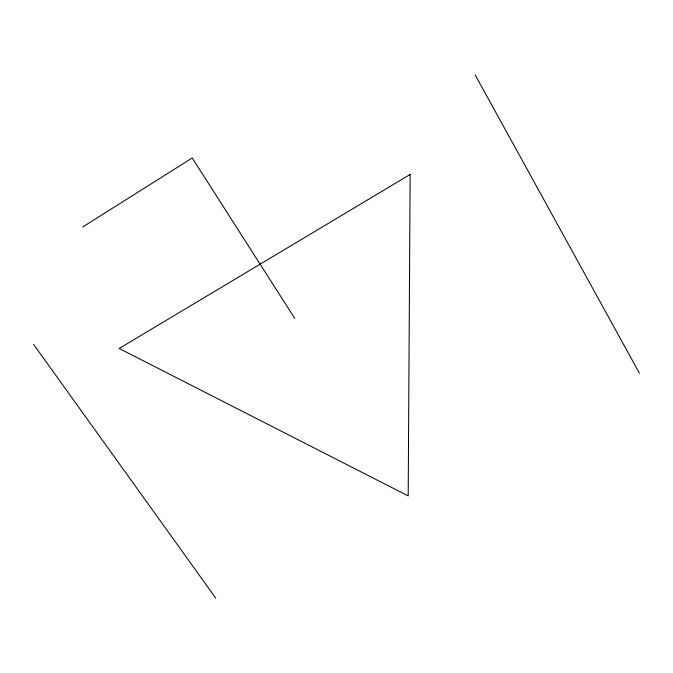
<?xml version="1.0" encoding="UTF-8"?>
<svg xmlns="http://www.w3.org/2000/svg" width="673" height="673" viewBox="0 0 673 673"><rect width="100%" height="100%" fill="white"/><g stroke="black" fill="none" stroke-linecap="round" stroke-linejoin="round"><path stroke-width="1.01" d="M82.602 227.07L192.242 157.978L294.749 318.396M33.65 344.433L215.764 598.137M475.155 74.863L639.35 373.094M410.143 174.467L408.191 495.908L119.188 348.479L410.143 174.467"/></g></svg>
